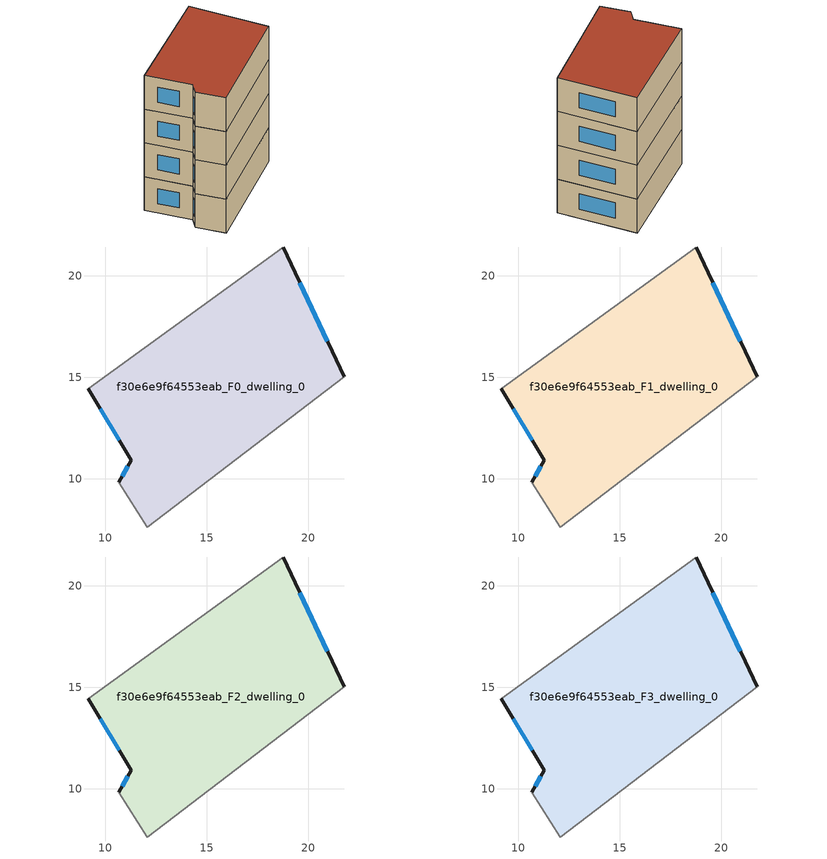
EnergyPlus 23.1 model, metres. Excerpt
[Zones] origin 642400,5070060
f30e6e9f64553eab_F0_dwelling_0
 floor ground (EU_floor_Construction): 21.77,15.02 18.77,21.42 9.16,14.42 11.26,10.92 10.66,9.82 12.06,7.62 z0
 wall outside (EU_wall_Construction): 10.66,9.82 11.26,10.92 9.16,14.42 / 18.77,21.42 21.77,15.02 z0:3
 wall adiabatic (EU_wall_Construction): 21.77,15.02 12.06,7.62 10.66,9.82 / 9.16,14.42 18.77,21.42 z0:3
 window (EU_Window_Construction): 10.83,10.12 11.1,10.61 / 10.68,11.88 9.74,13.46 / 19.6,19.66 20.94,16.78 z0.83:2.17
f30e6e9f64553eab_F1_dwelling_0
 floor to f30e6e9f64553eab_F0_dwelling_0 (EU_floor_Construction): 21.77,15.02 18.77,21.42 9.16,14.42 11.26,10.92 10.66,9.82 12.06,7.62 z3
 wall outside (EU_wall_Construction): 10.66,9.82 11.26,10.92 9.16,14.42 / 18.77,21.42 21.77,15.02 z3:6
 wall adiabatic (EU_wall_Construction): 21.77,15.02 12.06,7.62 10.66,9.82 / 9.16,14.42 18.77,21.42 z3:6
 window (EU_Window_Construction): 10.83,10.12 11.1,10.61 / 10.68,11.88 9.74,13.46 / 19.6,19.66 20.94,16.78 z3.83:5.17
f30e6e9f64553eab_F2_dwelling_0
 floor to f30e6e9f64553eab_F1_dwelling_0 (EU_floor_Construction): 21.77,15.02 18.77,21.42 9.16,14.42 11.26,10.92 10.66,9.82 12.06,7.62 z6
 wall outside (EU_wall_Construction): 10.66,9.82 11.26,10.92 9.16,14.42 / 18.77,21.42 21.77,15.02 z6:9
 wall adiabatic (EU_wall_Construction): 21.77,15.02 12.06,7.62 10.66,9.82 / 9.16,14.42 18.77,21.42 z6:9
 window (EU_Window_Construction): 10.83,10.12 11.1,10.61 / 10.68,11.88 9.74,13.46 / 19.6,19.66 20.94,16.78 z6.83:8.17
f30e6e9f64553eab_F3_dwelling_0
 floor to f30e6e9f64553eab_F2_dwelling_0 (EU_floor_Construction): 21.77,15.02 18.77,21.42 9.16,14.42 11.26,10.92 10.66,9.82 12.06,7.62 z9
 wall outside (EU_wall_Construction): 10.66,9.82 11.26,10.92 9.16,14.42 / 18.77,21.42 21.77,15.02 z9:12
 wall adiabatic (EU_wall_Construction): 21.77,15.02 12.06,7.62 10.66,9.82 / 9.16,14.42 18.77,21.42 z9:12
 window (EU_Window_Construction): 10.83,10.12 11.1,10.61 / 10.68,11.88 9.74,13.46 / 19.6,19.66 20.94,16.78 z9.83:11.17
 roof outside (EU_roof_Construction): 18.77,21.42 21.77,15.02 12.06,7.62 10.66,9.82 11.26,10.92 9.16,14.42 z12
[Building]
EU S2 Campaign: North Axis=0; Terrain=City; Solar Distribution=FullExterior
[Site:Location]
Lyon-Bron: Latitude=45.75; Longitude=5; Time Zone=1; Elevation=198
[SizingPeriod:WeatherFileDays]
AnnualSizingPeriod: Begin Month=1; Begin Day of Month=1; End Month=12; End Day of Month=31; Day of Week for Start Day=Monday; Use Weather File Daylight Saving Period=No; Use Weather File Rain and Snow Indicators=No
[MATERIAL]
EU_InternalMass_Material: Roughness=MediumRough; Thickness=0.1; Conductivity=1; Density=1800; Specific Heat=900; Thermal Absorptance=0.9; Solar Absorptance=0.7; Visible Absorptance=0.7
[MATERIAL:NOMASS] Roughness=MediumRough; Thermal Absorptance=0.9; Solar Absorptance=0.7; Visible Absorptance=0.7
Name | Thermal Resistance
EU_wall_NoMass | 0.87146
EU_roof_NoMass | 0.842276
EU_floor_NoMass | 0.496999
[WINDOWMATERIAL:SIMPLEGLAZINGSYSTEM]
EU_Window_SimpleGlazing: UFactor=2.2525; Solar Heat Gain Coefficient=0.76; Visible Transmittance=0.76
[CONSTRUCTION]
EU_wall_Construction: EU_wall_NoMass
EU_roof_Construction: EU_roof_NoMass
EU_floor_Construction: EU_floor_NoMass
EU_InternalMass_Construction: EU_InternalMass_Material
EU_Window_Construction: EU_Window_SimpleGlazing
[ZONE] Type=1; Multiplier=1; Ceiling Height=autocalculate; Floor Area=autocalculate; Part of Total Floor Area=Yes
Name | Volume
f30e6e9f64553eab_F0_dwelling_0; f30e6e9f64553eab_F1_dwelling_0; f30e6e9f64553eab_F2_dwelling_0 | 253.239
f30e6e9f64553eab_F3_dwelling_0 | 506.477
[INTERNALMASS] Construction=EU_InternalMass_Construction; Surface Area=84.4131
Name | Zone or ZoneList
f30e6e9f64553eab_F0_dwelling_0_EU_InternalMass | f30e6e9f64553eab_F0_dwelling_0
f30e6e9f64553eab_F1_dwelling_0_EU_InternalMass | f30e6e9f64553eab_F1_dwelling_0
f30e6e9f64553eab_F2_dwelling_0_EU_InternalMass | f30e6e9f64553eab_F2_dwelling_0
f30e6e9f64553eab_F3_dwelling_0_EU_InternalMass | f30e6e9f64553eab_F3_dwelling_0
[OTHEREQUIPMENT] Fuel Type=Electricity; Design Level Calculation Method=Watts/Area; Power per Zone Floor Area=1; Fraction Latent=0; Fraction Radiant=0; Fraction Lost=0; Carbon Dioxide Generation Rate=0; EndUse Subcategory=EU_Step8_InternalGains
Name | Zone or ZoneList or Space or SpaceList | Schedule
EU_Step8_InternalGain_f30e6e9f64553eab_F0_dwelling_0_f000 | f30e6e9f64553eab_F0_dwelling_0 | EU_Step8_GainSchedule_f30e6e9f64553eab_F0_dwelling_0_f000
EU_Step8_InternalGain_f30e6e9f64553eab_F1_dwelling_0_f000 | f30e6e9f64553eab_F1_dwelling_0 | EU_Step8_GainSchedule_f30e6e9f64553eab_F1_dwelling_0_f000
EU_Step8_InternalGain_f30e6e9f64553eab_F2_dwelling_0_f000 | f30e6e9f64553eab_F2_dwelling_0 | EU_Step8_GainSchedule_f30e6e9f64553eab_F2_dwelling_0_f000
EU_Step8_InternalGain_f30e6e9f64553eab_F3_dwelling_0_f000 | f30e6e9f64553eab_F3_dwelling_0 | EU_Step8_GainSchedule_f30e6e9f64553eab_F3_dwelling_0_f000
[ZONEVENTILATION:DESIGNFLOWRATE] Schedule=EU_AlwaysOn; Design Flow Rate Calculation Method=AirChanges/Hour; Air Changes per Hour=0.425; Ventilation Type=Natural; Fan Pressure Rise=0; Fan Total Efficiency=1; Constant Term Coefficient=1; Temperature Term Coefficient=0; Velocity Term Coefficient=0; Velocity Squared Term Coefficient=0; Minimum Indoor Temperature=-100; Maximum Indoor Temperature=100; Delta Temperature=-100; Minimum Outdoor Temperature=-100; Maximum Outdoor Temperature=100; Maximum Wind Speed=40
Name | Zone or ZoneList or Space or SpaceList
EU_ConstantAir_f30e6e9f64553eab_F0_dwelling_0 | f30e6e9f64553eab_F0_dwelling_0
EU_ConstantAir_f30e6e9f64553eab_F1_dwelling_0 | f30e6e9f64553eab_F1_dwelling_0
EU_ConstantAir_f30e6e9f64553eab_F2_dwelling_0 | f30e6e9f64553eab_F2_dwelling_0
EU_ConstantAir_f30e6e9f64553eab_F3_dwelling_0 | f30e6e9f64553eab_F3_dwelling_0
[HVACTEMPLATE:THERMOSTAT] Constant Heating Setpoint=20; Constant Cooling Setpoint=50
EU_HeatOnly_f30e6e9f64553eab_F0_dwelling_0; EU_HeatOnly_f30e6e9f64553eab_F1_dwelling_0; EU_HeatOnly_f30e6e9f64553eab_F2_dwelling_0; EU_HeatOnly_f30e6e9f64553eab_F3_dwelling_0
[HVACTEMPLATE:ZONE:IDEALLOADSAIRSYSTEM] System Availability Schedule=EU_AlwaysOn; Maximum Heating Supply Air Temperature=50; Minimum Cooling Supply Air Temperature=13; Maximum Heating Supply Air Humidity Ratio=0.0156; Minimum Cooling Supply Air Humidity Ratio=0.0077; Heating Limit=NoLimit; Cooling Limit=NoLimit; Heating Availability Schedule=EU_AlwaysOn; Cooling Availability Schedule=EU_CoolingOff; Dehumidification Control Type=ConstantSensibleHeatRatio; Cooling Sensible Heat Ratio=0.7; Dehumidification Setpoint=60; Humidification Control Type=None; Humidification Setpoint=30; Outdoor Air Method=None; Outdoor Air Flow Rate per Person=0.00944; Outdoor Air Flow Rate per Zone Floor Area=0; Outdoor Air Flow Rate per Zone=0; Demand Controlled Ventilation Type=None; Outdoor Air Economizer Type=NoEconomizer; Heat Recovery Type=None; Sensible Heat Recovery Effectiveness=0.7; Latent Heat Recovery Effectiveness=0.65
Name | Template Thermostat
f30e6e9f64553eab_F0_dwelling_0 | EU_HeatOnly_f30e6e9f64553eab_F0_dwelling_0
f30e6e9f64553eab_F1_dwelling_0 | EU_HeatOnly_f30e6e9f64553eab_F1_dwelling_0
f30e6e9f64553eab_F2_dwelling_0 | EU_HeatOnly_f30e6e9f64553eab_F2_dwelling_0
f30e6e9f64553eab_F3_dwelling_0 | EU_HeatOnly_f30e6e9f64553eab_F3_dwelling_0
[SIZING:ZONE] Zone Cooling Design Supply Air Temperature Input Method=SupplyAirTemperature; Zone Cooling Design Supply Air Temperature=13; Zone Heating Design Supply Air Temperature Input Method=SupplyAirTemperature; Zone Heating Design Supply Air Temperature=50; Zone Cooling Design Supply Air Humidity Ratio=0.008; Zone Heating Design Supply Air Humidity Ratio=0.008; Cooling Design Air Flow Method=DesignDay; Cooling Design Air Flow Rate=0; Cooling Minimum Air Flow per Zone Floor Area=0.000762; Cooling Minimum Air Flow=0; Cooling Minimum Air Flow Fraction=0.2; Heating Design Air Flow Method=DesignDay; Heating Design Air Flow Rate=0; Heating Maximum Air Flow per Zone Floor Area=0.002032; Heating Maximum Air Flow=0.141576; Heating Maximum Air Flow Fraction=0.3; Account for Dedicated Outdoor Air System=No; Dedicated Outdoor Air System Control Strategy=NeutralSupplyAir; Dedicated Outdoor Air Low Setpoint Temperature for Design=autosize; Dedicated Outdoor Air High Setpoint Temperature for Design=autosize; Zone Load Sizing Method=Sensible Load Only No Latent Load; Zone Latent Cooling Design Supply Air Humidity Ratio Input Method=HumidityRatioDifference; Zone Cooling Design Supply Air Humidity Ratio Difference=0.005; Zone Latent Heating Design Supply Air Humidity Ratio Input Method=HumidityRatioDifference; Zone Humidification Design Supply Air Humidity Ratio Difference=0.005
f30e6e9f64553eab_F0_dwelling_0; f30e6e9f64553eab_F1_dwelling_0; f30e6e9f64553eab_F2_dwelling_0; f30e6e9f64553eab_F3_dwelling_0
[SCHEDULE:CONSTANT]
Name | Hourly Value
EU_AlwaysOn | 1
EU_CoolingOff | 0
[SCHEDULE:FILE] Column Number=1; Rows to Skip at Top=0; Number of Hours of Data=8760; Column Separator=Comma; Interpolate to Timestep=No; Minutes per Item=60; Adjust Schedule for Daylight Savings=Yes
Name | File
EU_Step8_GainSchedule_f30e6e9f64553eab_F0_dwelling_0_f000 | ../../schedules/f30e6e9f64553eab/f30e6e9f64553eab_F0_dwelling_0_f000_gain.csv
EU_Step8_GainSchedule_f30e6e9f64553eab_F1_dwelling_0_f000 | ../../schedules/f30e6e9f64553eab/f30e6e9f64553eab_F1_dwelling_0_f000_gain.csv
EU_Step8_GainSchedule_f30e6e9f64553eab_F2_dwelling_0_f000 | ../../schedules/f30e6e9f64553eab/f30e6e9f64553eab_F2_dwelling_0_f000_gain.csv
EU_Step8_GainSchedule_f30e6e9f64553eab_F3_dwelling_0_f000 | ../../schedules/f30e6e9f64553eab/f30e6e9f64553eab_F3_dwelling_0_f000_gain.csv
